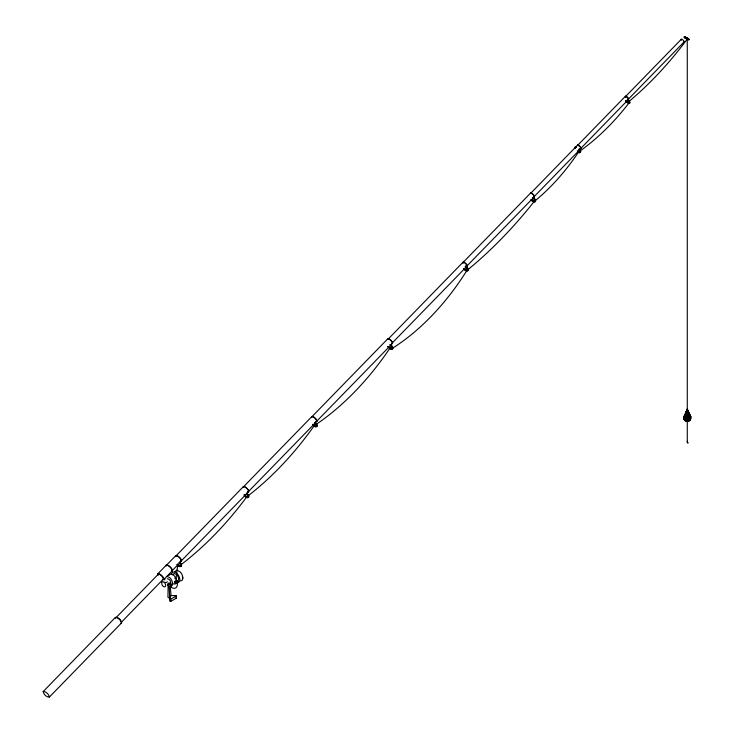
<?xml version="1.0" encoding="UTF-8"?>
<svg xmlns="http://www.w3.org/2000/svg" width="734" height="734" viewBox="0 0 734 734"><rect width="100%" height="100%" fill="white"/><g stroke="black" fill="none" stroke-linecap="round" stroke-linejoin="round"><path stroke-width="1.1" d="M688.281 442.85L687.776 443.226L687.272 442.437L687.272 39.269M169.985 601.265L169.132 586.383L170.141 586.961L171.141 586.383L171.141 584.062L169.132 582.897L168.132 583.484L167.958 597.302L170.077 598.522L170.361 601.531L176.38 598.137L175.931 595.568L171.077 595.623L170.077 596.201L170.077 598.522M683.776 417.288L687.272 409.297L690.639 416.38L690.832 418.288A3.89 3.175 0 0 1 690.474 419.169M685.666 37.966L684.382 37.434L684.987 37.975M690.758 416.903L687.272 409.297L683.904 417.426L685.528 418.646L688.18 418.848L689.74 418.325L690.758 416.903L687.272 409.297L686.354 420.279A3.89 0.826 -81.2 0 0 687.272 420.894A3.89 2.248 60 0 0 689.795 419.747L687.272 409.297L683.712 418.288A3.89 3.175 0 0 0 686.162 420.701M690.355 417.261L689.813 415.866M176.032 578.594L177.729 565.042L177.142 564.455M43.159 691.602C43.508 694.217 46.737 697.529 49.398 697.043L121.66 622.817C121.312 620.202 118.091 616.881 115.421 617.367L43.159 691.602C45.829 691.116 49.05 694.428 49.398 697.043M115.421 617.367L115.532 618.349M684.739 415.866L687.272 409.297L690.712 418.82A3.89 3.064 24.9 0 1 688.85 420.747M689.327 414.444L687.272 409.297L685.492 420.068A3.89 1.587 -71.6 0 0 687.272 420.894A3.89 1.587 71.6 0 0 689.052 420.068L687.272 409.297L683.84 418.82A3.89 3.064 -24.9 0 0 685.703 420.747M171.49 574.548C171.398 571.318 175.472 571.364 176.986 573.483A5.89 3.395 60 0 1 179.793 579.979A5.89 3.395 60 0 1 176.454 582.447M181.179 566.382L181.289 565.942A3.532 1.468 45.9 0 0 180.481 563.932L179.197 562.492M248.477 497.368L248.597 496.918A3.532 1.468 45.9 0 0 247.789 494.909L246.505 493.468M316.785 426.61L316.904 426.17A3.532 1.468 45.9 0 0 316.097 424.151L314.813 422.711M467.842 270.791L467.953 270.351A3.532 1.468 45.9 0 0 467.145 268.341L465.87 266.901M535.15 201.777L535.26 201.336A3.532 1.468 45.9 0 0 534.453 199.327L533.178 197.886M575.135 147.029L575.025 147.47A3.532 1.468 45.9 0 0 575.107 148.057M575.484 147.791L576.227 147.121M580.355 152.479L580.466 152.039A3.532 1.468 45.9 0 0 579.658 150.02L579.071 149.277M687.767 420.995A3.89 2.752 45 0 0 690.355 419.316L687.272 409.297L684.758 419.747A3.89 2.248 -60 0 0 687.272 420.894A3.89 0.826 81.2 0 0 688.198 420.279L687.272 409.297L684.189 419.316A3.89 2.752 -45 0 0 686.785 420.995M686.4 412.224L687.272 409.297L688.437 413.205M176.334 598.256L175.931 595.568M168.903 575.392L170.894 573.924L173.894 575.438A5.56 3.211 60 0 1 176.49 580.346L176.545 581.475M172.848 574.548L174.334 573.447L176.591 574.584A4.175 2.413 60 0 1 178.591 578.741A4.175 2.413 60 0 1 176.949 581.08M174.72 571.703L176.821 570.153L179.995 571.749A5.89 3.395 60 0 1 182.812 577.612A5.89 3.395 60 0 1 180.5 580.897M176.334 595.944L170.793 599.137L169.985 598.944M157.819 573.814L166.242 565.162M166.545 565.143L175.903 555.528M158.296 574.217L116.018 617.643A3.523 1.156 44.2 0 1 120.495 620.588M176.087 555.766L243.477 486.541M243.605 486.688L311.932 416.499M312.042 416.618L387.864 338.732M388.213 339.044L463.099 262.13M463.227 262.267L530.618 193.042M530.774 193.207L577.575 145.13M577.704 145.286L625.441 96.255M625.643 96.438L681.345 39.223M628.286 99.246L683.987 42.031M580.75 148.47L628.487 99.429M580.878 148.626L534.077 196.703A2.422 0.798 44.2 0 0 532.976 194.372A2.422 0.798 44.2 0 0 530.636 193.354M466.833 266.093L534.233 196.859M466.971 266.231L392.084 343.145A2.844 0.936 44.2 0 1 391.791 343.182M316.62 421.344L392.442 343.457M121.872 621.726L163.352 579.117M248.395 491.642L316.73 421.454M181.133 561.024L248.523 491.798M171.958 570.878L181.316 561.262M163.829 579.511L172.251 570.859M575.236 147.855L575.887 147.552M121.66 622.817L120.936 623.065M174.481 581.511L176.49 580.346L177.49 580.924L177.49 582.09L175.481 583.246L174.545 582.704L174.481 581.511L175.481 582.09L177.49 580.924M168.132 583.484L170.141 584.64L171.141 584.062M176.224 582.053L177.224 581.475L178.234 582.053L177.224 583.154L176.224 582.053L177.224 582.631L178.234 582.053M176.224 582.576L177.224 581.989L178.234 582.576M170.719 599.173L170.793 601.458M685.528 415.16L684.253 415.894L684.189 417.261M167.251 578.741L169.279 579.447A2.927 1.688 60 0 1 169.976 583.906M575.107 147.185L575.575 147.103A3.991 1.661 45.9 0 1 576.181 147.213M580.383 152.323L577.86 151.525M535.178 201.621L531.902 200.217M467.879 270.635L466.796 270.607A3.358 1.395 45.9 0 1 465.026 269.956L463.815 268.864M316.822 426.454L316.354 426.537A3.991 1.661 45.9 0 1 314.29 425.656L312.858 424.353M248.514 497.212L246.734 496.881L244.55 495.111M181.206 566.226L177.931 564.822M388.57 346.833L391.461 348.898L392.534 348.934L392.947 348.219A3.532 1.468 45.9 0 0 392.139 346.209L390.864 344.76M166.875 576.245L169.875 577.759A5.56 3.211 60 0 1 172.536 583.291A5.56 3.211 60 0 1 170.352 586.402M685.272 37.076L684.712 37.076M688.226 39.104L688.575 38.92M685.446 37.737L683.987 37.223L685.932 38.563M686.088 38.085L689.244 39.434L687.813 38.397M627.625 99.567A2.844 1.018 42.2 0 1 629.864 102.054A2.844 1.018 42.2 0 1 628.983 102.934L627.891 102.375A2.844 1.018 42.2 0 1 626.285 100.907M685.51 37.104L687.409 38.095M685.253 37.581L685.96 37.975M687.024 39.15L688.593 39.691L687.987 39.15M685.822 38.563L688.987 39.902L687.556 38.865M686.758 37.792L684.244 36.746L684.914 37.26M685.859 37.865L686.501 38.26M686.73 38.452L687.382 38.783M687.272 441.776L687.272 441.262M687.308 38.095L688.529 38.783M687.749 38.92L684.969 37.397M684.574 37.104L685.253 37.507M577.236 150.699L577.869 151.213A3.358 1.395 45.9 0 0 579.603 151.947L580.346 151.277A2.973 1.239 45.9 0 0 579.667 149.58M532.416 197.593L534.123 199.318A2.973 1.239 45.9 0 1 534.802 201.006L534.058 201.676A3.358 1.395 45.9 0 1 532.324 200.942L531.113 199.841M465.457 265.864L467.485 267.91A3.532 1.468 45.9 0 1 468.292 269.919L467.072 271.149A3.991 1.661 45.9 0 1 465.017 270.268L463.576 268.965M465.117 266.607L466.824 268.332A2.973 1.239 45.9 0 1 467.503 270.02L466.76 270.699A170.499 98.439 -60 0 1 391.461 348.898M389.782 344.595L391.809 346.641A3.532 1.468 45.9 0 1 392.617 348.65L391.727 349.448A3.991 1.661 45.9 0 1 389.671 348.567L387.644 346.521M315.152 422.279L316.427 423.72A3.532 1.468 45.9 0 1 317.235 425.738L316.015 426.968A3.991 1.661 45.9 0 1 313.959 426.087L312.519 424.784M177.729 565.042L178.353 565.547A3.358 1.395 45.9 0 0 180.087 566.29L180.83 565.611A2.973 1.239 45.9 0 0 180.151 563.923L179.078 562.703M533.508 197.446L534.792 198.896A3.532 1.468 45.9 0 1 535.591 200.905L534.38 202.134A3.991 1.661 45.9 0 1 532.315 201.254L530.884 199.951M533.379 197.666L534.462 198.886A2.973 1.239 45.9 0 1 535.141 200.575L534.398 201.244A3.358 1.395 45.9 0 1 532.664 200.51L531.453 199.409M466.081 266.69L467.154 267.901A2.973 1.239 45.9 0 1 467.833 269.589L467.09 270.268A3.358 1.395 45.9 0 1 465.356 269.525L464.145 268.433M463.906 268.534L466.796 270.607A307.867 177.747 -60 0 0 534.104 201.584A148.718 82.639 -61.8 0 0 578.603 151.993A161.241 96.989 -57.8 0 0 628.983 102.934M390.736 344.98L391.809 346.2A2.973 1.239 45.9 0 1 392.497 347.888L391.745 348.558A3.358 1.395 45.9 0 1 390.011 347.824L388.8 346.723M390.405 345.411L391.479 346.632A2.973 1.239 45.9 0 1 392.158 348.32L391.415 348.999A3.358 1.395 45.9 0 1 389.681 348.255L387.974 346.531M315.024 422.5L316.097 423.711A2.973 1.239 45.9 0 1 316.776 425.408L316.033 426.078A3.358 1.395 45.9 0 1 314.299 425.344L313.088 424.243M314.684 422.931L315.767 424.142A2.973 1.239 45.9 0 1 316.446 425.839L315.703 426.509A3.358 1.395 45.9 0 1 313.969 425.775L312.757 424.674M246.835 493.037L248.12 494.477A3.532 1.468 45.9 0 1 248.927 496.487L247.707 497.725A3.991 1.661 45.9 0 1 245.651 496.845L244.211 495.542M246.716 493.257L247.789 494.468A2.973 1.239 45.9 0 1 248.468 496.166L247.725 496.835A3.358 1.395 45.9 0 1 245.991 496.101L244.78 495M246.376 493.688L247.459 494.899A2.973 1.239 45.9 0 1 248.138 496.597L247.395 497.267A3.358 1.395 45.9 0 1 245.661 496.533L243.954 494.808M179.536 562.061L180.812 563.501A3.532 1.468 45.9 0 1 181.619 565.51L180.399 566.74A3.991 1.661 45.9 0 1 178.344 565.859L176.912 564.556M179.408 562.272L180.491 563.492A2.973 1.239 45.9 0 1 181.17 565.18L180.417 565.859A3.358 1.395 45.9 0 1 178.683 565.116L177.481 564.015M579.401 148.846L579.988 149.589A3.532 1.468 45.9 0 1 580.796 151.608L579.585 152.837A3.991 1.661 45.9 0 1 577.52 151.956M578.832 149.387L579.328 150.02A2.973 1.239 45.9 0 1 580.007 151.709L579.264 152.378A3.358 1.395 45.9 0 1 577.53 151.644M687.272 409.297L687.639 411.563M170.141 585.796L171.077 595.623M164.691 578.759L164.755 579.979M690.749 416.82L690.712 417.756A3.89 3.064 -24.9 0 1 690.364 418.692M177.224 581.475L177.224 581.989M177.224 583.154L177.224 582.631A8.046 4.643 60 0 1 175.536 588.026A8.046 4.643 60 0 1 169.958 586.283M175.481 582.09L175.481 583.246M170.141 584.64L170.141 586.961M120.89 621.23A3.523 1.156 44.2 0 1 121.193 622.239M158.177 574.52A3.523 1.156 44.2 0 1 161.939 576.144A3.523 1.156 44.2 0 1 162.618 579.209M158.113 575.419A4.147 1.358 44.2 0 1 159.287 573.878A4.147 1.358 44.2 0 1 163.535 577.906A4.147 1.358 44.2 0 1 162.361 579.447M166.233 566.088A4.147 1.358 44.2 0 1 170.077 566.914A4.147 1.358 44.2 0 1 171.435 571.024M166.306 565.391A3.973 1.303 44.2 0 1 170.517 567.437A3.973 1.303 44.2 0 1 171.536 570.924M175.802 556.776A3.973 1.303 44.2 0 1 177.353 555.831A3.973 1.303 44.2 0 1 181.197 559.565A3.973 1.303 44.2 0 1 180.316 561.161M175.885 556.005A3.661 1.202 44.2 0 1 179.72 557.803A3.661 1.202 44.2 0 1 180.757 561.088M243.266 487.183A3.661 1.202 44.2 0 1 247.11 488.578A3.661 1.202 44.2 0 1 247.633 491.743M243.422 486.926A3.459 1.138 44.2 0 1 247.321 488.899A3.459 1.138 44.2 0 1 247.569 491.606M311.748 417.132A3.459 1.138 44.2 0 1 315.345 418.389A3.459 1.138 44.2 0 1 315.904 421.417M311.867 417.215A3.303 1.083 44.2 0 1 315.299 418.408A3.303 1.083 44.2 0 1 315.831 421.307M387.69 339.337A3.303 1.083 44.2 0 1 391.112 340.53A3.303 1.083 44.2 0 1 391.653 343.429M388.047 339.227A2.844 0.936 44.2 0 1 389.965 339.714A2.844 0.936 44.2 0 1 392.158 342.255M463.026 263.02A2.844 0.936 44.2 0 1 464.127 262.341A2.844 0.936 44.2 0 1 466.888 265.02A2.844 0.936 44.2 0 1 466.255 266.158M463.163 263.093A2.652 0.872 44.2 0 1 465.384 263.313A2.652 0.872 44.2 0 1 466.558 266.121M530.443 193.492A2.652 0.872 44.2 0 1 533.031 194.327A2.652 0.872 44.2 0 1 533.948 196.895M577.41 145.534A2.422 0.798 44.2 0 1 579.998 146.525A2.422 0.798 44.2 0 1 580.273 148.562M577.575 145.681A2.211 0.725 44.2 0 1 579.897 146.516A2.211 0.725 44.2 0 1 580.218 148.433M625.625 97.356A2.211 0.725 44.2 0 1 625.974 96.282A2.211 0.725 44.2 0 1 628.304 98.319A2.211 0.725 44.2 0 1 627.955 99.393M625.763 97.383A1.945 0.642 44.2 0 1 626.13 96.484A1.945 0.642 44.2 0 1 628.166 98.301A1.945 0.642 44.2 0 1 627.799 99.2M681.464 40.168A1.945 0.642 44.2 0 1 681.73 39.232A1.945 0.642 44.2 0 1 683.703 40.838A1.945 0.642 44.2 0 1 683.785 42.049M627.286 99.943A2.844 1.018 42.2 0 1 629.396 103.347A2.844 1.018 42.2 0 1 625.57 100.751M627.304 100.163A2.395 0.862 42.2 0 1 629.084 103.035A2.395 0.862 42.2 0 1 625.863 100.842M687.116 39.26A245.349 141.277 -60.1 0 1 627.891 102.375M628.13 100.163A2.395 0.862 42.2 0 1 629.423 102.659A2.395 0.862 42.2 0 1 626.524 100.916M574.777 148.488A3.532 1.468 45.9 0 1 574.694 147.901L575.906 146.672A3.991 1.661 45.9 0 1 576.511 146.782M389.671 348.567A195.629 112.981 -60 0 1 314.29 425.656M313.959 426.087A237.825 144.598 -61.9 0 1 246.734 496.881A232.146 134.028 -60 0 1 179.426 565.896M167.242 581.667A1.422 0.817 0 0 1 166.187 582.457M165.453 582.457A1.422 0.817 0 0 1 164.82 582.245M168.352 585.704A5.56 3.211 60 0 1 167.343 584.888M176.353 582.612A5.56 3.211 60 0 1 173.398 583.897M174.848 578.043A4.175 2.413 60 0 1 175.279 579.025M182.335 576.97A8.808 5.404 3.4 0 1 182.812 578.236M690.171 419.573A3.89 3.175 0 0 1 688.905 420.499M685.235 419.931A3.89 3.064 24.9 0 1 684.822 419.554M684.473 419.142A3.89 3.064 24.9 0 1 683.969 418.233M161.627 582.328L162.03 584.888A2.927 1.688 60 0 0 165.306 586.549A2.927 1.688 60 0 0 164.251 582.346L162.673 581.557L161.627 582.328"/></g></svg>
